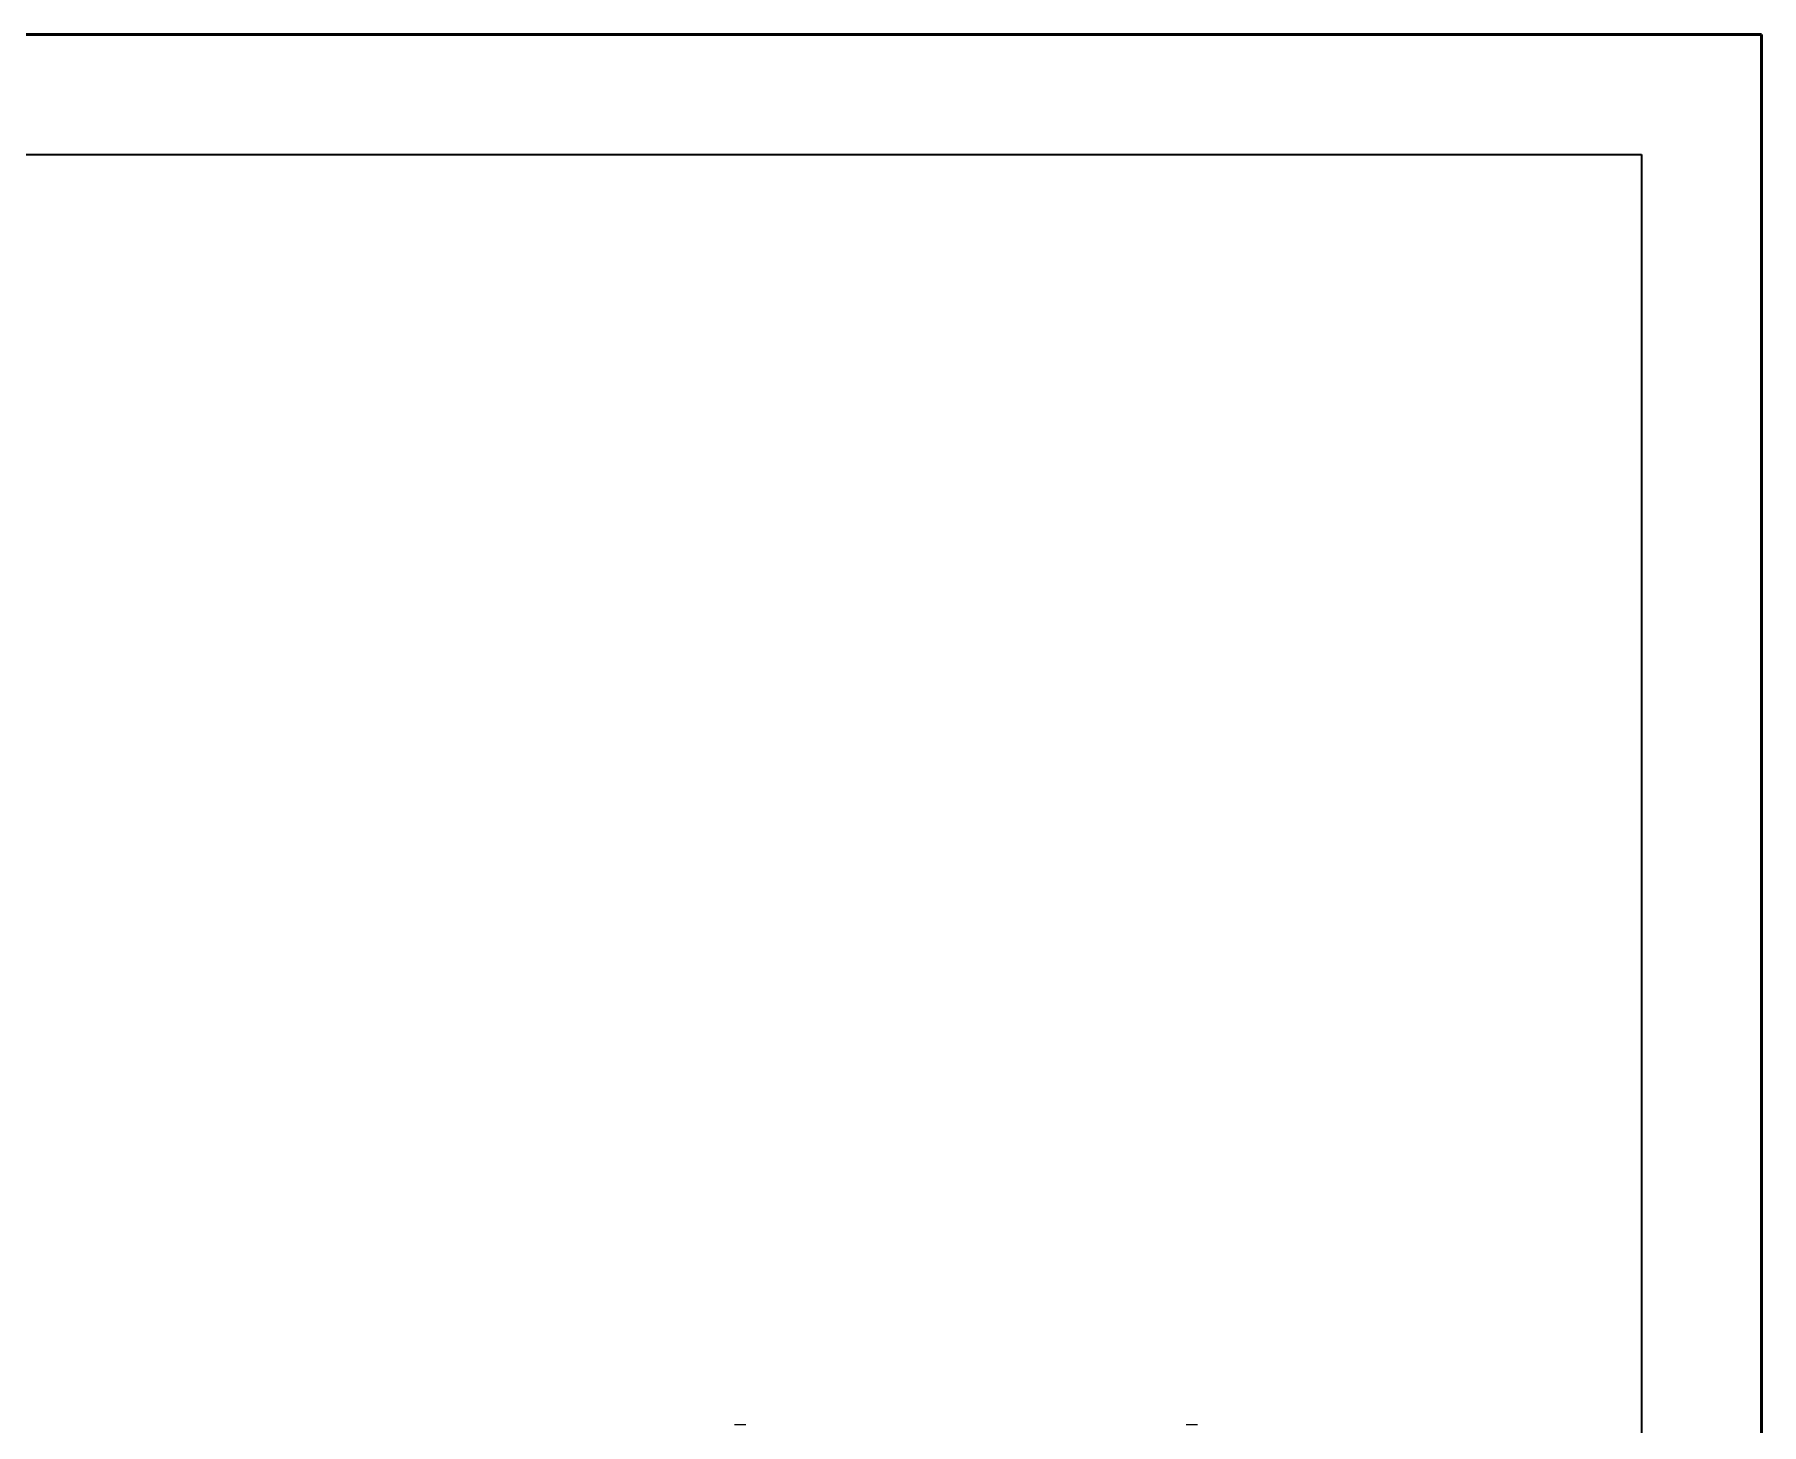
# Model space of a CAD drawing. Header units: millimetres. Extents: x 0 to 279, y 0 to 216.
# Drawn here: x 188 to 279.4, y 142.3 to 215.9 of the extents above; entities that cross this region are included whole.
import ezdxf

# ---------------------------------------------------------------- set-up
doc = ezdxf.new("R2010")
doc.units = ezdxf.units.MM
doc.layers.add('PAGE_BORDER', color=7, linetype='Continuous')

msp = doc.modelspace()

# ---------------------------------------------------------------- linework, layer by layer
at = {"color": 7, "linetype": 'Continuous', "lineweight": 50}
for p in [(0, 215.9), (279.4, 0)]:
    msp.add_line(p, (279.4, 215.9), dxfattribs=at)
at = {"color": 7, "linetype": 'Continuous', "lineweight": 25}
for points in [[(225.058, 142.338), (225.066, 142.338), (225.078, 142.338), (225.153, 142.338), (225.231, 142.338), (225.326, 142.338), (225.466, 142.338), (225.582, 142.338), (225.658, 142.338)], [(248.958, 142.338), (249.033, 142.338), (249.15, 142.338), (249.29, 142.338), (249.385, 142.338), (249.463, 142.338), (249.537, 142.338), (249.55, 142.338), (249.558, 142.338)]]:
    msp.add_open_spline(points, degree=3, knots=[0, 0, 0, 0, 0.239443, 0.369664, 0.5, 0.630221, 0.760557, 1, 1, 1, 1], dxfattribs=at)
at = {"layer": 'PAGE_BORDER', "lineweight": 35}
for p, q in [((6.35, 209.55), (273.05, 209.55)), ((273.05, 209.55), (273.05, 6.35))]:
    msp.add_line(p, q, dxfattribs=at)

doc.saveas('drawing.dxf')
